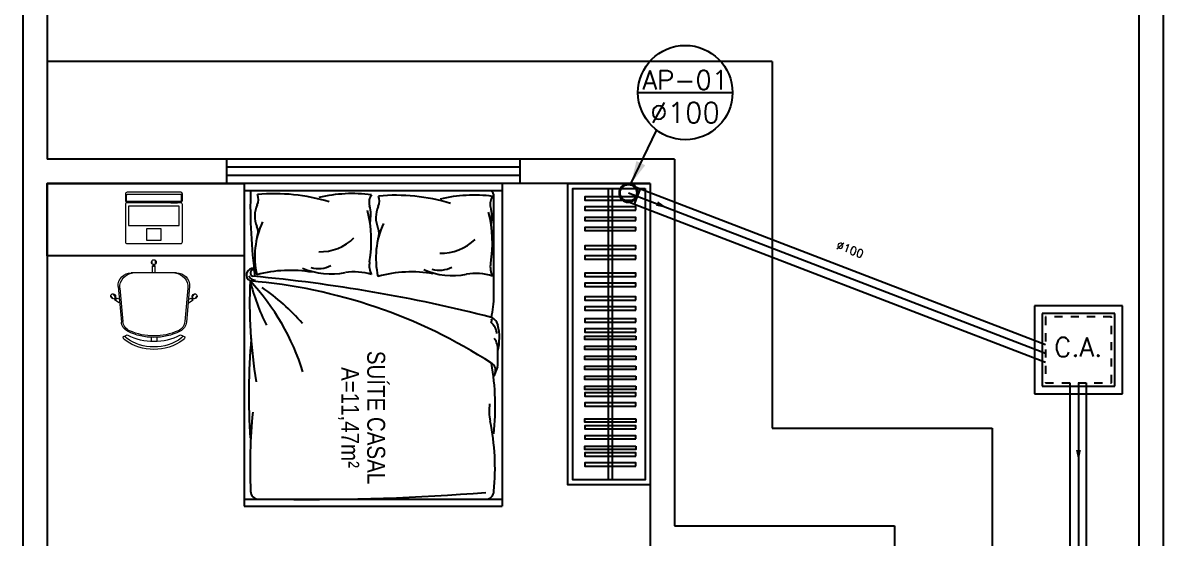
# Model space of a CAD drawing. Header units: millimetres. Extents: x 3923 to 4120, y 744 to 867.
# Drawn here: x 4084.08 to 4098.08, y 849.54 to 855.87 of the extents above; entities that cross this region are included whole.
import ezdxf
from ezdxf.enums import TextEntityAlignment as Align

# ---------------------------------------------------------------- set-up
doc = ezdxf.new("R2010")
doc.units = ezdxf.units.MM
doc.linetypes.add('HIDDEN', pattern=[0.375, 0.25, -0.125])
for name, color, linetype in [('-HIDRO', 8, 'Continuous'), ('A-PEN-C', 4, 'Continuous'), ('E-txt-g', 3, 'Continuous'), ('HIDROGRAFIA', 4, 'Continuous'), ('Texto-Tubos', 7, 'Continuous'), ('TigreCad', 3, 'Continuous'), ('Tinterno', 9, 'Continuous'), ('TUBULAÇÃO_ESGOTO', 5, 'Continuous')]:
    doc.layers.add(name, color=color, linetype=linetype)
doc.layers.add('E-Lay-9', color=9, linetype='Continuous', lineweight=9)
doc.layers.add('E-Txt-W', color=7, linetype='Continuous', lineweight=20)
doc.styles.add('F2', font='ARIALN.TTF')
doc.styles.add('R80', font='simplex.shx', dxfattribs={"height": 12})
doc.styles.add('REG60', font='romans.shx', dxfattribs={"width": 0.8, "height": 0.15})
doc.styles.add('REG80', font='romans.shx', dxfattribs={"width": 0.8, "height": 0.2})
doc.styles.add('ROMANS', font='romans__.ttf', dxfattribs={"height": 0.1})
doc.styles.add('TCTUBOS-TXT', font='txt.shx')

# ---------------------------------------------------------------- blocks, each defined once
blk = doc.blocks.new('TXT-AMB75')
at = {"layer": 'E-txt-g', "style": 'REG80', "width": 0.8, "flags": 8}
blk.add_attdef('TXT', text='', height=0.2, dxfattribs=at).set_placement((0.0055, 0.2964), align=Align.CENTER)
at = {"layer": 'E-Txt-W', "style": 'REG60', "width": 0.8, "flags": 8}
blk.add_attdef('TXT', text='', height=0.15, dxfattribs=at).set_placement((0.0055, 0.0271), align=Align.CENTER)
blk = doc.blocks.new('Cadeira')
at = {"layer": 'E-Lay-9', "color": 8}
for p, q in [((-0.0093, 0.0535), (-0.0093, 0.0769)), ((0.0096, 0.0535), (0.0096, 0.0769)), ((-0.1393, 0), (0.1393, 0)), ((-0.0075, 0), (-0.0075, 0.0425)), ((-0.0075, 0.0425), (-0.0056, 0.0425)), ((0.0056, 0.0425), (0.0075, 0.0425)), ((0.0075, 0), (0.0075, 0.0425)), ((-0.2355, -0.1467), (-0.2505, -0.1288)), ((-0.2192, -0.0836), (-0.1996, -0.3023)), ((-0.2087, -0.0936), (-0.1898, -0.2982)), ((0.2087, -0.0936), (0.1898, -0.2982)), ((0.2192, -0.0836), (0.1996, -0.3023)), ((0.2355, -0.1467), (0.2505, -0.1288)), ((-0.25, -0.1588), (-0.265, -0.1409)), ((-0.2398, -0.1647), (-0.2413, -0.1659)), ((-0.2133, -0.1847), (-0.2413, -0.1659)), ((-0.2298, -0.1563), (-0.2313, -0.1575)), ((-0.2144, -0.1618), (-0.2298, -0.1563)), ((0.2133, -0.1847), (0.2413, -0.1659)), ((0.2144, -0.1618), (0.2298, -0.1563)), ((0.2298, -0.1563), (0.2313, -0.1575)), ((0.2398, -0.1647), (0.2413, -0.1659)), ((0.25, -0.1588), (0.265, -0.1409)), ((-0.0175, -0.3961), (-0.0175, -0.4196)), ((0.0175, -0.3961), (0.0175, -0.4196))]:
    blk.add_line(p, q, dxfattribs=at)
blk.add_lwpolyline([(0.1631, -0.3812, -0.237888), (-0.1631, -0.3812, 0.605717), (-0.1738, -0.3953, 0.122717), (-0.17, -0.4, 0.323529), (0.17, -0.4, 0.122717), (0.1738, -0.3953, 0.605717)], format="xyb", close=True, dxfattribs=at)
for centre in [(0, 0.0466), (-0.2382, -0.1579), (0.2382, -0.1579)]:
    blk.add_circle(centre, 0.005, dxfattribs=at)
for centre, radius, start, end in [((0.0001, 0.0652), 0.015, 281.63338, 257.45365), ((-0.1393, -0.08), 0.08, 90, 182.56924), ((0, 0.0475), 0.0075, 221.81031, 318.18969), ((0.1393, -0.08), 0.08, 357.43076, 90), ((-0.1202, -0.0886), 0.0887, 95.59249, 183.25223), ((0.1202, -0.0886), 0.0887, 356.74777, 84.40751), ((-0.2502, -0.1438), 0.015, 322.54635, 298.36662), ((0.2502, -0.1438), 0.015, 241.63338, 217.45365), ((-0.2388, -0.1573), 0.0075, 261.81031, 358.18969), ((0.2388, -0.1573), 0.0075, 181.81031, 278.18969), ((-0.1299, -0.296), 0.07, 185.12125, 243.60471), ((-0.1201, -0.2918), 0.07, 185.2999, 245.73609), ((0.1201, -0.2918), 0.07, 294.26391, 354.7001), ((0.1299, -0.296), 0.07, 296.39529, 354.87875), ((-0.1819, -0.3961), 0.00782, 29.81088, 225.32554), ((-0.1625, -0.39), 0.0275, 205.14546, 233.45713), ((0, -0.1648), 0.3052, 234.12379, 305.87621), ((-0.1625, -0.39), 0.0125, 205.14546, 233.1301), ((0, -0.0343), 0.3622, 243.60471, 296.39529), ((0, -0.0254), 0.3622, 245.73609, 294.26391), ((0.1819, -0.3961), 0.00782, 314.67446, 150.18912), ((0.1625, -0.39), 0.0275, 306.54287, 334.85454)]:
    blk.add_arc(centre, radius, start, end, dxfattribs=at)
blk = doc.blocks.new('Notebook')
at = {"layer": 'E-Lay-9', "color": 8}
for p, q in [((-0.175, 0.305), (-0.175, 0.3)), ((-0.175, 0.3), (-0.175, 0.265)), ((0.165, 0.315), (-0.165, 0.315)), ((0.175, 0.3), (0.175, 0.305)), ((0.175, 0.265), (0.175, 0.3)), ((-0.165, 0.255), (0.165, 0.255))]:
    blk.add_line(p, q, dxfattribs=at)
for points in [[(-0.165, 0.26), (0.165, 0.26, 0.414214), (0.17, 0.265), (0.17, 0.295, 0.414214), (0.165, 0.3), (-0.165, 0.3, 0.414214), (-0.17, 0.295), (-0.17, 0.265, 0.414214)], [(-0.165, 0), (0.165, 0, 0.414214), (0.175, 0.01), (0.175, 0.24, 0.414214), (0.165, 0.25), (-0.165, 0.25, 0.414214), (-0.175, 0.24), (-0.175, 0.01, 0.414214)]]:
    blk.add_lwpolyline(points, format="xyb", close=True, dxfattribs=at)
for points in [[(-0.155, 0.11), (0.155, 0.11), (0.155, 0.23), (-0.155, 0.23)], [(-0.105, 0.25), (-0.145, 0.25), (-0.145, 0.255), (-0.105, 0.255)], [(0.105, 0.25), (0.145, 0.25), (0.145, 0.255), (0.105, 0.255)], [(-0.045, 0.02), (0.045, 0.02), (0.045, 0.09), (-0.045, 0.09)]]:
    blk.add_lwpolyline(points, close=True, dxfattribs=at)
for centre, start, end in [((-0.165, 0.305), 90, 180), ((0.165, 0.305), 0, 90), ((-0.165, 0.265), 180, 270), ((0.165, 0.265), 270, 360)]:
    blk.add_arc(centre, 0.01, start, end, dxfattribs=at)
blk = doc.blocks.new('j9n100s')
at = {"layer": 'TigreCad'}
for p, q in [((27.3, 50.8), (60, 50.8)), ((27.3, -50.8), (60, -50.8))]:
    blk.add_line(p, q, dxfattribs=at)
blk.add_circle((0, 0), 53.2, dxfattribs=at)
for start, end in [(61.78498, 298.21502), (298.21502, 61.78498)]:
    blk.add_arc((0, 0), 57.7, start, end, dxfattribs=at)
at = {"layer": 'Tinterno'}
blk.add_line((60, -50.8), (60, 50.8), dxfattribs=at)
blk.add_circle((0, 0), 51, dxfattribs=at)
blk = doc.blocks.new('_cxareia')
for p, q in [((40, 40), (-40, 40)), ((-40, 40), (-40, -40)), ((40, -40), (40, 40)), ((-40, -40), (40, -40))]:
    blk.add_line(p, q)
at = {"color": 1, "linetype": 'Continuous', "ltscale": 0.5}
for p, q in [((33, 33), (-33, 33)), ((-33, 33), (-33, -33)), ((33, -33), (33, 33)), ((-33, -33), (33, -33))]:
    blk.add_line(p, q, dxfattribs=at)
at = {"color": 1, "linetype": 'HIDDEN', "ltscale": 0.5}
for p, q in [((30, 30), (-30, 30)), ((-30, 30), (-30, -30)), ((30, -30), (30, 30)), ((-30, -30), (30, -30))]:
    blk.add_line(p, q, dxfattribs=at)
at = {"style": 'R80'}
blk.add_text('C.A.', height=17.28, dxfattribs=at).set_placement((-22, -6.1))

msp = doc.modelspace()

# ---------------------------------------------------------------- linework, layer by layer
at = {"layer": '-HIDRO', "linetype": 'Continuous'}
for p, q in [((4084.085, 860.498), (4084.085, 810.498)), ((4098.085, 860.498), (4098.085, 810.498)), ((4084.385, 860.198), (4084.385, 854.196)), ((4097.785, 860.198), (4097.785, 810.798)), ((4093.285, 855.396), (4084.385, 855.396)), ((4093.285, 855.396), (4093.285, 850.889)), ((4086.585, 854.196), (4084.385, 854.196)), ((4086.585, 854.196), (4086.585, 853.896)), ((4092.085, 854.196), (4090.185, 854.196)), ((4090.185, 854.196), (4090.185, 853.896)), ((4092.085, 854.196), (4092.085, 849.689)), ((4084.385, 853.896), (4084.385, 847.696)), ((4086.585, 853.896), (4084.385, 853.896)), ((4084.385, 853.896), (4084.385, 847.696)), ((4091.785, 853.896), (4090.185, 853.896)), ((4091.785, 853.896), (4091.785, 849.289)), ((4093.285, 850.889), (4095.985, 850.889)), ((4095.985, 850.889), (4095.985, 824.678)), ((4092.085, 849.689), (4094.785, 849.689)), ((4094.785, 849.689), (4094.785, 844.089))]:
    msp.add_line(p, q, dxfattribs=at)
at = {"layer": '-HIDRO'}
for p, q in [((4090.185, 854.196), (4086.585, 854.196)), ((4090.185, 854.096), (4086.585, 854.096)), ((4090.185, 853.996), (4086.585, 853.996)), ((4089.968, 853.896), (4086.585, 853.896)), ((4090.185, 853.896), (4086.585, 853.896)), ((4086.802, 853.896), (4086.802, 849.933)), ((4089.968, 853.896), (4089.968, 849.933)), ((4086.802, 853.811), (4089.968, 853.811)), ((4089.869, 852.515), (4089.869, 853.732)), ((4091.272, 853.836), (4091.272, 850.255)), ((4091.322, 853.836), (4091.322, 850.255)), ((4089.918, 851.679), (4089.918, 851.873)), ((4089.912, 851.645), (4089.869, 851.528)), ((4086.802, 850.018), (4089.968, 850.018)), ((4086.802, 849.933), (4089.968, 849.933))]:
    msp.add_line(p, q, dxfattribs=at)
for points in [[(4084.385, 853.006), (4084.385, 853.896), (4086.802, 853.896), (4086.802, 853.006)], [(4091.785, 853.896), (4091.785, 850.195), (4090.777, 850.195), (4090.777, 853.896)], [(4091.725, 853.836), (4091.725, 850.255), (4090.837, 850.255), (4090.837, 853.836)], [(4091.61, 850.547), (4091.61, 850.587), (4090.986, 850.587), (4090.986, 850.547)], [(4091.61, 850.423), (4091.61, 850.463), (4090.986, 850.463), (4090.986, 850.423)]]:
    msp.add_lwpolyline(points, close=True, dxfattribs=at)
at = {"layer": '-HIDRO', "ltscale": 0.5}
for points in [[(4091.61, 853.693), (4091.61, 853.733), (4090.986, 853.733), (4090.986, 853.693)], [(4091.61, 853.57), (4091.61, 853.61), (4090.986, 853.61), (4090.986, 853.57)], [(4091.61, 853.44), (4091.61, 853.48), (4090.986, 853.48), (4090.986, 853.44)], [(4091.61, 853.317), (4091.61, 853.357), (4090.986, 853.357), (4090.986, 853.317)], [(4091.61, 853.089), (4091.61, 853.129), (4090.986, 853.129), (4090.986, 853.089)], [(4091.61, 852.966), (4091.61, 853.006), (4090.986, 853.006), (4090.986, 852.966)], [(4091.61, 852.753), (4091.61, 852.793), (4090.986, 852.793), (4090.986, 852.753)], [(4091.61, 852.63), (4091.61, 852.67), (4090.986, 852.67), (4090.986, 852.63)], [(4091.61, 852.462), (4091.61, 852.502), (4090.986, 852.502), (4090.986, 852.462)], [(4091.61, 852.339), (4091.61, 852.379), (4090.986, 852.379), (4090.986, 852.339)], [(4091.61, 852.193), (4091.61, 852.233), (4090.986, 852.233), (4090.986, 852.193)], [(4091.61, 852.07), (4091.61, 852.11), (4090.986, 852.11), (4090.986, 852.07)], [(4091.61, 852.021), (4091.61, 851.981), (4090.986, 851.981), (4090.986, 852.021)], [(4091.61, 851.898), (4091.61, 851.858), (4090.986, 851.858), (4090.986, 851.898)], [(4091.61, 851.775), (4091.61, 851.735), (4090.986, 851.735), (4090.986, 851.775)], [(4091.61, 851.651), (4091.61, 851.611), (4090.986, 851.611), (4090.986, 851.651)], [(4091.61, 851.528), (4091.61, 851.488), (4090.986, 851.488), (4090.986, 851.528)], [(4091.61, 851.405), (4091.61, 851.365), (4090.986, 851.365), (4090.986, 851.405)], [(4091.61, 851.283), (4091.61, 851.323), (4090.986, 851.323), (4090.986, 851.283)], [(4091.61, 851.16), (4091.61, 851.2), (4090.986, 851.2), (4090.986, 851.16)], [(4091.61, 851.003), (4091.61, 850.963), (4090.986, 850.963), (4090.986, 851.003)], [(4091.61, 850.881), (4091.61, 850.921), (4090.986, 850.921), (4090.986, 850.881)], [(4091.61, 850.758), (4091.61, 850.798), (4090.986, 850.798), (4090.986, 850.758)], [(4091.61, 850.669), (4091.61, 850.629), (4090.986, 850.629), (4090.986, 850.669)]]:
    msp.add_lwpolyline(points, close=True, dxfattribs=at)
at = {"layer": '-HIDRO'}
for centre, radius, start, end in [((4093.511, 853.622), 6.633, 178.3703, 187.5322), ((4086.814, 853.7), 0.163, 335.7877, 21.7124), ((4087.175, 851.445), 2.325, 73.2017, 95.199), ((4088.135, 852.006), 1.766, 82.5099, 103.5732), ((4088.494, 853.665), 0.158, 144.3788, 195.1988), ((4088.3, 853.681), 0.163, 335.7877, 21.7124), ((4088.662, 851.426), 2.325, 73.2017, 95.199), ((4089.622, 851.987), 1.766, 82.5099, 103.5732), ((4089.98, 853.646), 0.158, 144.3788, 195.1988), ((4089.77, 853.732), 0.0988, 360, 53.1301), ((4087.267, 853.496), 0.334, 155.7877, 202.8808), ((4087.92, 853.509), 0.437, 347.312, 15.1988), ((4088.753, 853.477), 0.334, 155.7877, 202.8808), ((4089.407, 853.49), 0.437, 347.312, 15.1988), ((4086.846, 853.189), 1.517, 350.3711, 14.26), ((4088.333, 853.17), 1.517, 350.3711, 14.26), ((4087.941, 853), 1.008, 155.118, 192.9862), ((4086.803, 853.3), 0.17, 339.0161, 22.8808), ((4089.427, 852.981), 1.008, 155.118, 192.9862), ((4088.289, 853.281), 0.17, 339.0161, 22.8808), ((4087.739, 853.64), 0.582, 267.8295, 315.0098), ((4089.225, 853.621), 0.582, 267.8295, 315.0098), ((4087.713, 853.183), 0.333, 254.1407, 297.6985), ((4088.592, 852.892), 0.254, 170.3711, 206.9649), ((4090.078, 852.874), 0.254, 170.3711, 206.9649), ((4086.911, 852.772), 0.0818, 81.6091, 243.9382), ((4086.935, 852.792), 0.0818, 202.6052, 274.4989), ((4086.919, 852.797), 0.0413, 81.2915, 258.1256), ((4085.189, 834.054), 18.782, 75.6716, 84.7419), ((4087.365, 851.3), 1.529, 79.7638, 105.4497), ((4087.872, 853.676), 0.892, 246.6878, 281.1217), ((4088.157, 852.121), 0.689, 72.3598, 99.3926), ((4088.852, 851.281), 1.529, 79.7638, 105.4497), ((4089.359, 853.657), 0.892, 246.6878, 281.1217), ((4089.199, 853.164), 0.333, 254.1407, 297.6985), ((4089.643, 852.102), 0.689, 72.3598, 99.3926), ((4092.794, 852.439), 5.925, 177.4941, 189.5094), ((4084.765, 850.725), 2.889, 17.2387, 43.0858), ((4086.34, 846.277), 6.444, 57.0954, 85.2363), ((4089.539, 853.372), 2.748, 194.1894, 206.3096), ((4085.385, 850.29), 2.848, 41.512, 54.8728), ((4088.613, 852.532), 1.256, 347.089, 359.2313), ((4089.784, 852.124), 0.138, 12.8827, 78.3869), ((4089.812, 852.216), 0.0329, 308.531, 30.6976), ((4089.706, 852.035), 0.2, 4.6849, 50.5984), ((4089.234, 851.998), 0.702, 346.9286, 12.8827), ((4094.779, 851.291), 7.92, 174.9255, 183.8008), ((4089.705, 851.861), 0.213, 356.6017, 37.7302), ((4086.634, 851.15), 3.251, 354.178, 9.5071), ((4089.791, 851.602), 0.0988, 339.7541, 59.4872), ((4089.819, 851.679), 0.0988, 339.7541, 360), ((4089.819, 851.679), 0.0988, 339.7541, 360), ((4093.766, 850.414), 6.891, 174.3997, 182.4764), ((4090.469, 851.104), 0.659, 172.4747, 191.3425), ((4086.993, 850.393), 2.889, 354.515, 11.6057), ((4086.98, 850.116), 0.0988, 180, 270), ((4087.638, 876.426), 26.411, 269.1705, 274.6303), ((4089.77, 850.116), 0.0988, 270, 360)]:
    msp.add_arc(centre, radius, start, end, dxfattribs=at)
at = {"layer": 'A-PEN-C'}
for p, q in [((4091.636, 855.013), (4092.797, 855.013)), ((4091.55, 853.892), (4091.865, 854.547))]:
    msp.add_line(p, q, dxfattribs=at)
msp.add_circle((4092.217, 855.013), 0.58, dxfattribs=at)
msp.add_solid([(4091.55, 853.892), (4091.618, 854.172), (4091.726, 854.12)], dxfattribs=at)
at = {"layer": 'TigreCad'}
for p, q in [((4091.669, 853.832), (4096.639, 851.919)), ((4091.596, 853.642), (4096.639, 851.701)), ((4096.942, 832.227), (4096.942, 851.447)), ((4097.145, 832.227), (4097.145, 851.447))]:
    msp.add_line(p, q, dxfattribs=at)
at = {"layer": 'TUBULAÇÃO_ESGOTO'}
for p, q in [((4091.52, 853.78), (4096.639, 851.81)), ((4097.044, 851.447), (4097.044, 832.227))]:
    msp.add_line(p, q, dxfattribs=at)
for points in [[(4092, 853.594), (4091.858, 853.622), (4091.882, 853.677)], [(4097.046, 850.48), (4097.014, 850.62), (4097.074, 850.621)]]:
    msp.add_solid(points, dxfattribs=at)

# ---------------------------------------------------------------- block references
at = {"layer": '-HIDRO', "yscale": 2, "zscale": 2}
for name, p, xscale in [('Notebook', (4085.694, 853.159, 6.572), 2), ('Cadeira', (4085.694, 852.798, 6.572), -2)]:
    msp.add_blockref(name, p, dxfattribs=dict(at, xscale=xscale))
at = {"layer": '-HIDRO'}
ref = msp.add_blockref('TXT-AMB75', (4087.881, 851.029), dxfattribs=dict(at, xscale=1.458, yscale=1.458, zscale=1.458, rotation=270))
ref.add_attrib('TXT', 'SUÍTE CASAL', dxfattribs={"layer": 'E-txt-g', "color": 2, "height": 0.22, "rotation": 270, "style": 'F2'}).set_placement((4088.313, 851.021), align=Align.CENTER)
ref.add_attrib('TXT', 'A=11,47m²', dxfattribs={"layer": 'E-Txt-W', "height": 0.22, "rotation": 270, "style": 'F2'}).set_placement((4087.994, 851.021), align=Align.CENTER)
at = {"layer": 'HIDROGRAFIA', "xscale": 0.01350000000093132, "yscale": 0.01350000000002183, "zscale": 0.0135}
msp.add_blockref('_cxareia', (4097.044, 851.852), dxfattribs=at)
at = {"layer": 'TigreCad', "xscale": 0.002, "yscale": 0.002, "zscale": 0.002, "rotation": 338.9450755358823}
msp.add_blockref('j9n100s', (4091.52, 853.78), dxfattribs=at)

# ---------------------------------------------------------------- texts
at = {"layer": 'A-PEN-C', "style": 'ROMANS'}
for s, height, p in [('AP-01', 0.234, (4092.217, 855.05)), ('%%C100', 0.2494, (4092.215, 854.643))]:
    msp.add_text(s, height=height, dxfattribs=at).set_placement(p, align=Align.CENTER)
at = {"layer": 'Texto-Tubos', "style": 'TCTUBOS-TXT'}
msp.add_text('%%C100', height=0.1, rotation=338.9451, dxfattribs=at).set_placement((4094.223, 853.038), align=Align.CENTER)

doc.saveas('drawing.dxf')
